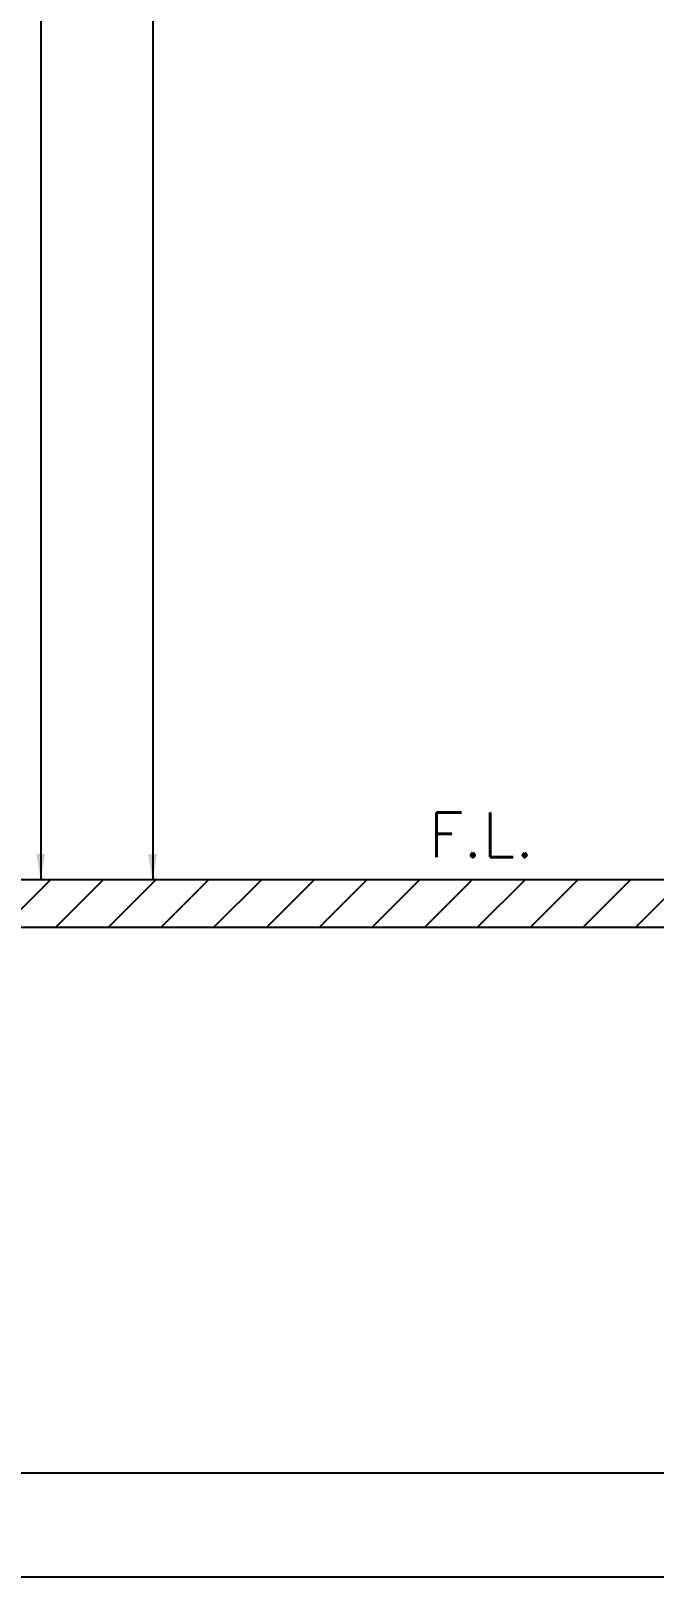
# Model space of a CAD drawing. Extents: x 2239 to 2659, y -1043 to -449.
# Drawn here: x 2447.1 to 2530.6, y -1042.7 to -835.2 of the extents above; entities that cross this region are included whole.
import ezdxf

# ---------------------------------------------------------------- set-up
doc = ezdxf.new("R2010")
doc.units = 0
doc.header["$LTSCALE"] = 7
doc.header["$MEASUREMENT"] = 0
doc.layers.get('0').update_dxf_attribs({"color": 2, "linetype": 'CONTINUOUS'})
doc.layers.add('D', color=2, linetype='CONTINUOUS')
doc.layers.add('HT', color=3, linetype='CONTINUOUS')
doc.styles.add('GHS', font='romans', dxfattribs={"bigfont": 'ghs'})

msp = doc.modelspace()

# ---------------------------------------------------------------- hatches: boundary and pattern name
at = {"layer": 'HT', "ltscale": 0.5}
h = msp.add_hatch(dxfattribs=at)
h.set_pattern_fill('ANSI31', color=256, scale=40, style=0)
h.set_pattern_definition([(45, (2548.079, -207.226), (-3.535534, 3.535534), [])])
h.paths.add_polyline_path([(2588.24, -955.45), (2588.24, -949.05), (2373.24, -949.05), (2373.24, -955.45)])

# ---------------------------------------------------------------- linework, layer by layer
at = {"color": 4}
msp.add_line((2273.22, -1028.68), (2648.22, -1028.68), dxfattribs=at)
at = {"layer": 'D'}
for p, q in [((2448.39, -589.39), (2448.39, -949.05)), ((2463.39, -608.25), (2463.39, -949.05))]:
    msp.add_line(p, q, dxfattribs=at)
msp.add_lwpolyline([(2239.22, -448.68), (2659.22, -448.68), (2659.22, -1042.68), (2239.22, -1042.68)], close=True, dxfattribs=at)
for points in [[(2447.78, -945.66), (2448.95, -945.66), (2448.37, -949.16)], [(2462.78, -945.66), (2463.95, -945.66), (2463.37, -949.16)]]:
    msp.add_solid(points, dxfattribs=at)
at = {"layer": 'HT', "ltscale": 0.5}
for p, q in [((2373.24, -949.05), (2588.24, -949.05)), ((2373.24, -955.45), (2588.24, -955.45))]:
    msp.add_line(p, q, dxfattribs=at)

# ---------------------------------------------------------------- texts
at = {"layer": 'D', "ltscale": 0.5, "style": 'GHS'}
msp.add_text('F.L.', height=6, dxfattribs=at).set_placement((2500.41, -946.08))

doc.saveas('drawing.dxf')
